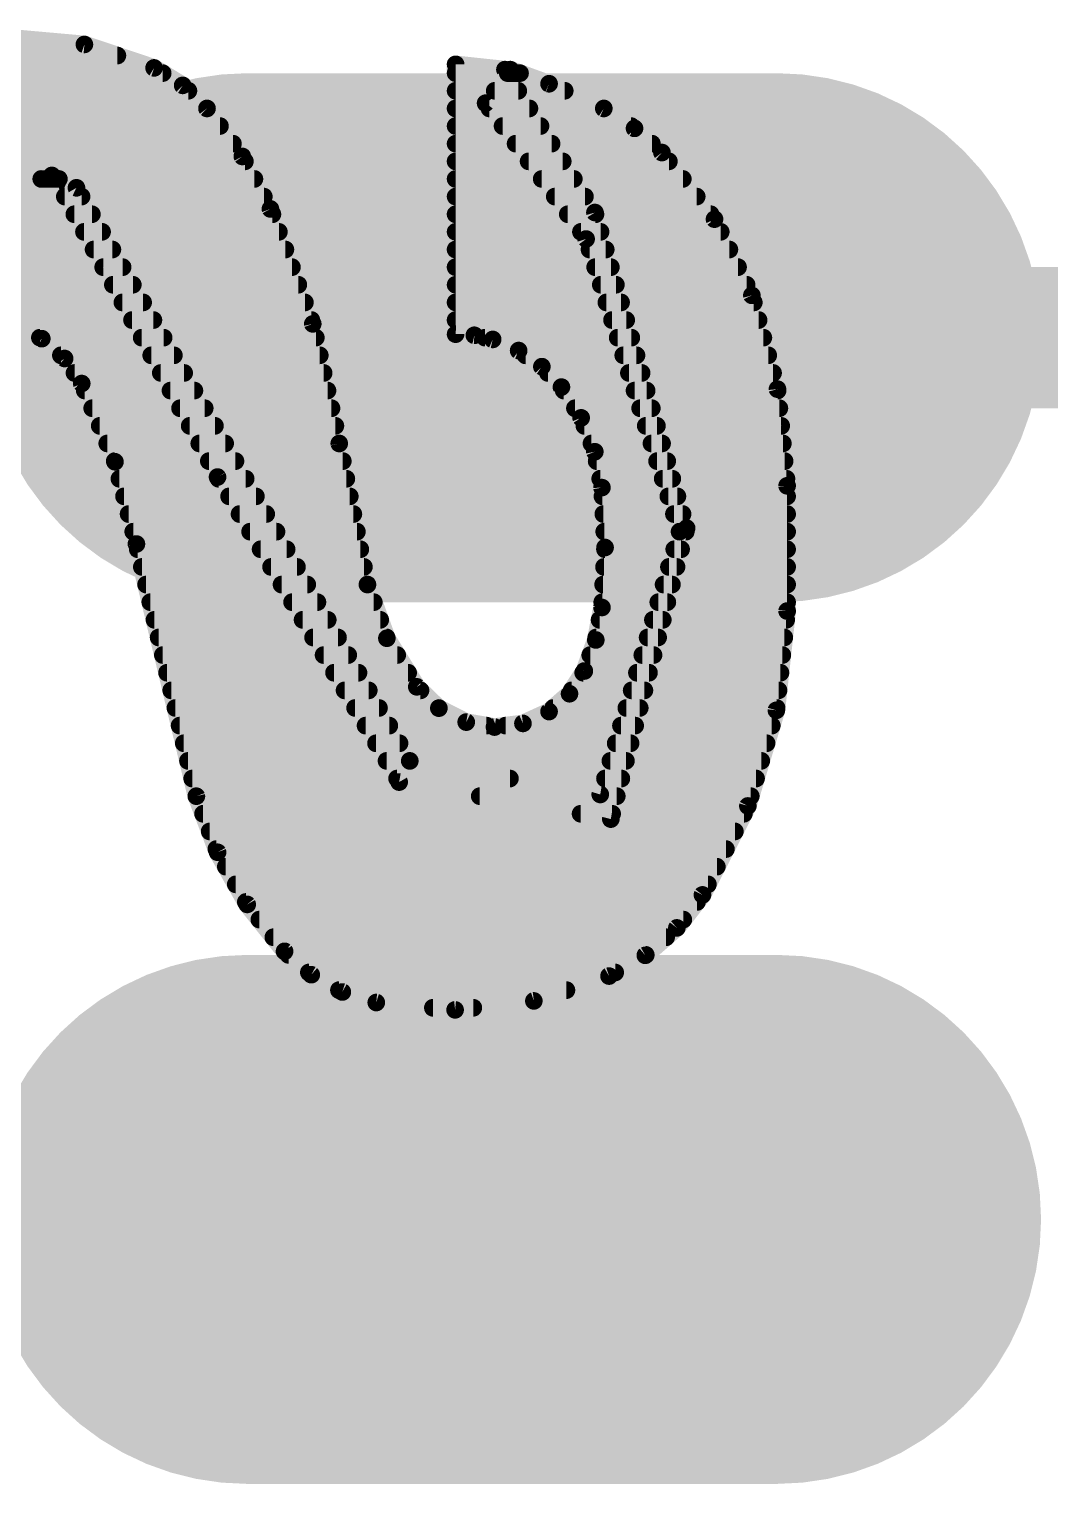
# Model space of a CAD drawing. Extents: x -2.8 to 25.5, y -2.5 to 56.
# Drawn here: x 16.83 to 18.301, y 18.034 to 20.13 of the extents above; entities that cross this region are included whole.
import ezdxf

# ---------------------------------------------------------------- set-up
doc = ezdxf.new("R2010")
doc.units = 0
doc.layers.add('1', color=12, linetype='CONTINUOUS')
doc.layers.add('22', color=40, linetype='CONTINUOUS')

# ---------------------------------------------------------------- blocks, each defined once
blk = doc.blocks.new('RECT121920X243840R100')
at = {"const_width": 0.381}
blk.add_lwpolyline([(0.1905, -0.381), (0.1905, 0.381, 0.4142), (0, 0.5715), (0, 0.5715, 0.4142), (-0.1905, 0.381), (-0.1905, -0.381, 0.4142), (0, -0.5715), (0, -0.5715, 0.4142)], format="xyb", close=True, dxfattribs=at)
blk.add_solid([(-0.0254, -0.4064), (0.0254, -0.4064), (-0.0254, 0.4064), (0.0254, 0.4064)])

msp = doc.modelspace()

# ---------------------------------------------------------------- linework, layer by layer
at = {"layer": '1', "const_width": 0.2032}
msp.add_lwpolyline([(18.415, 19.685), (17.526, 19.685)], dxfattribs=at)
at = {"layer": '1', "const_width": 0.1016}
msp.add_lwpolyline([(17.526, 19.7358, 1), (17.526, 19.6342)], format="xyb", dxfattribs=at)
at = {"layer": '22', "const_width": 0.0254}
for points in [[(16.8046, 20.1168), (16.9101, 20.1074)], [(16.9101, 20.1074), (17.0104, 20.0736)], [(16.6258, 20.0914), (16.9575, 20.0914)], [(16.568, 20.066), (17.0228, 20.066)], [(17.0104, 20.0736), (17.0516, 20.0484)], [(17.4447, 19.6901), (17.4447, 20.0787)], [(17.4447, 20.0787), (17.5158, 20.0711)], [(17.4447, 20.066), (17.519, 20.066)], [(17.4879, 20.0228), (17.5235, 20.0711)], [(17.5158, 20.0711), (17.6454, 19.8653)], [(17.5197, 20.066), (17.5375, 20.066)], [(17.5235, 20.0711), (17.5793, 20.0508)], [(17.0516, 20.0484), (17.0866, 20.0152)], [(17.5793, 20.0508), (17.6581, 20.0152)], [(16.5303, 20.0406), (17.0599, 20.0406)], [(17.4447, 20.0406), (17.535, 20.0406)], [(17.6327, 19.8272), (17.4879, 20.0228)], [(17.501, 20.0406), (17.6019, 20.0406)], [(16.4995, 20.0152), (17.0866, 20.0152)], [(17.0866, 20.0152), (17.1375, 19.9461)], [(17.4447, 20.0152), (17.551, 20.0152)], [(17.4935, 20.0152), (17.6581, 20.0152)], [(17.6581, 20.0152), (17.7024, 19.9866)], [(16.4735, 19.9898), (17.1053, 19.9898)], [(17.4447, 19.9898), (17.567, 19.9898)], [(17.5123, 19.9898), (17.6974, 19.9898)], [(17.7024, 19.9866), (17.7419, 19.9517)], [(16.4475, 19.9644), (17.124, 19.9644)], [(17.4447, 19.9644), (17.583, 19.9644)], [(17.5311, 19.9644), (17.7275, 19.9644)], [(16.4273, 19.939), (17.1412, 19.939)], [(17.1375, 19.9461), (17.178, 19.8704)], [(17.4447, 19.939), (17.599, 19.939)], [(17.5499, 19.939), (17.7519, 19.939)], [(17.7419, 19.9517), (17.8176, 19.8557)], [(16.5303, 19.8069), (16.8631, 19.9187)], [(16.8631, 19.9187), (16.8986, 19.9009)], [(16.409, 19.9136), (17.1549, 19.9136)], [(16.8707, 19.9085), (16.5456, 19.7993)], [(16.8479, 19.9136), (16.8733, 19.9136)], [(17.1018, 19.4843), (16.8707, 19.9085)], [(16.8986, 19.9009), (17.3787, 19.0754)], [(17.4447, 19.9136), (17.615, 19.9136)], [(17.5687, 19.9136), (17.772, 19.9136)], [(16.7723, 19.8882), (16.906, 19.8882)], [(16.8818, 19.8882), (17.1685, 19.8882)], [(17.4447, 19.8882), (17.631, 19.8882)], [(17.5875, 19.8882), (17.792, 19.8882)], [(16.6967, 19.8628), (16.9208, 19.8628)], [(16.8956, 19.8628), (17.1808, 19.8628)], [(17.178, 19.8704), (17.239, 19.7049)], [(17.4447, 19.8628), (17.6461, 19.8628)], [(17.6063, 19.8628), (17.812, 19.8628)], [(17.6454, 19.8653), (17.7775, 19.4107)], [(17.8176, 19.8557), (17.8714, 19.746)], [(16.6211, 19.8374), (16.9355, 19.8374)], [(16.9094, 19.8374), (17.1902, 19.8374)], [(17.4447, 19.8374), (17.6535, 19.8374)], [(17.6252, 19.8374), (17.8266, 19.8374)], [(16.5455, 19.812), (16.9503, 19.812)], [(16.9233, 19.812), (17.1995, 19.812)], [(17.4447, 19.812), (17.6609, 19.812)], [(17.7673, 19.4056), (17.6327, 19.8272)], [(17.6376, 19.812), (17.839, 19.812)], [(16.5258, 19.7866), (16.9651, 19.7866)], [(16.9371, 19.7866), (17.2089, 19.7866)], [(17.4447, 19.7866), (17.6683, 19.7866)], [(17.6457, 19.7866), (17.8515, 19.7866)], [(16.5201, 19.7612), (16.9798, 19.7612)], [(16.951, 19.7612), (17.2182, 19.7612)], [(17.4447, 19.7612), (17.6756, 19.7612)], [(17.6538, 19.7612), (17.8639, 19.7612)], [(16.5145, 19.7358), (16.9946, 19.7358)], [(16.9648, 19.7358), (17.2276, 19.7358)], [(17.4447, 19.7358), (17.683, 19.7358)], [(17.6619, 19.7358), (17.8742, 19.7358)], [(17.8714, 19.746), (17.9083, 19.6109)], [(16.7756, 19.7104), (17.0094, 19.7104)], [(16.9786, 19.7104), (17.2369, 19.7104)], [(17.4447, 19.7104), (17.6904, 19.7104)], [(17.67, 19.7104), (17.8811, 19.7104)], [(16.8486, 19.6836), (16.8096, 19.7031)], [(17.239, 19.7049), (17.2771, 19.5326)], [(17.4717, 19.6885), (17.4447, 19.6901)], [(17.4981, 19.6825), (17.4717, 19.6885)], [(16.8459, 19.685), (17.0242, 19.685)], [(16.8815, 19.655), (16.8486, 19.6836)], [(16.9925, 19.685), (17.2434, 19.685)], [(17.4871, 19.685), (17.6978, 19.685)], [(17.5355, 19.6665), (17.4981, 19.6825)], [(17.569, 19.6433), (17.5355, 19.6665)], [(17.6781, 19.685), (17.888, 19.685)], [(16.8762, 19.6596), (17.0389, 19.6596)], [(16.9062, 19.619), (16.8815, 19.655)], [(17.0063, 19.6596), (17.249, 19.6596)], [(17.5454, 19.6596), (17.7052, 19.6596)], [(17.5971, 19.6139), (17.569, 19.6433)], [(17.6862, 19.6596), (17.895, 19.6596)], [(16.8958, 19.6342), (17.0537, 19.6342)], [(17.0201, 19.6342), (17.2546, 19.6342)], [(17.5777, 19.6342), (17.7126, 19.6342)], [(17.6943, 19.6342), (17.9019, 19.6342)], [(16.9541, 19.5063), (16.9062, 19.619)], [(16.9105, 19.6088), (17.0685, 19.6088)], [(17.034, 19.6088), (17.2602, 19.6088)], [(17.6255, 19.5696), (17.5971, 19.6139)], [(17.6004, 19.6088), (17.7199, 19.6088)], [(17.7024, 19.6088), (17.9085, 19.6088)], [(17.9083, 19.6109), (17.9222, 19.4716)], [(16.9213, 19.5834), (17.0833, 19.5834)], [(17.0478, 19.5834), (17.2659, 19.5834)], [(17.6166, 19.5834), (17.7273, 19.5834)], [(17.7105, 19.5834), (17.911, 19.5834)], [(17.6452, 19.5207), (17.6255, 19.5696)], [(16.9321, 19.558), (17.098, 19.558)], [(17.0617, 19.558), (17.2715, 19.558)], [(17.6302, 19.558), (17.7347, 19.558)], [(17.7186, 19.558), (17.9136, 19.558)], [(16.9429, 19.5326), (17.1128, 19.5326)], [(17.0755, 19.5326), (17.2771, 19.5326)], [(17.2771, 19.5326), (17.3177, 19.3294)], [(17.6404, 19.5326), (17.7421, 19.5326)], [(17.6555, 19.4691), (17.6452, 19.5207)], [(17.7268, 19.5326), (17.9161, 19.5326)], [(16.9537, 19.5072), (17.1276, 19.5072)], [(16.985, 19.3878), (16.9541, 19.5063)], [(17.0893, 19.5072), (17.2822, 19.5072)], [(17.6479, 19.5072), (17.7495, 19.5072)], [(17.7349, 19.5072), (17.9186, 19.5072)], [(16.9605, 19.4818), (17.1423, 19.4818)], [(17.3634, 19.0449), (17.1018, 19.4843)], [(17.1033, 19.4818), (17.2873, 19.4818)], [(17.653, 19.4818), (17.7568, 19.4818)], [(17.743, 19.4818), (17.9212, 19.4818)], [(16.9671, 19.4564), (17.1571, 19.4564)], [(17.1184, 19.4564), (17.2923, 19.4564)], [(17.66, 19.3828), (17.6555, 19.4691)], [(17.6562, 19.4564), (17.7642, 19.4564)], [(17.7511, 19.4564), (17.9222, 19.4564)], [(17.9222, 19.4716), (17.9222, 19.2913)], [(16.9737, 19.431), (17.1719, 19.431)], [(17.1335, 19.431), (17.2974, 19.431)], [(17.6575, 19.431), (17.7716, 19.431)], [(17.7592, 19.431), (17.9222, 19.431)], [(16.9804, 19.4056), (17.1867, 19.4056)], [(17.1487, 19.4056), (17.3025, 19.4056)], [(17.653, 19.0271), (17.7673, 19.4056)], [(17.6588, 19.4056), (17.7762, 19.4056)], [(17.7775, 19.4107), (17.6682, 18.9916)], [(17.7673, 19.4056), (17.9222, 19.4056)], [(17.0713, 19.0246), (16.985, 19.3878)], [(16.9868, 19.3802), (17.2014, 19.3802)], [(17.1638, 19.3802), (17.3075, 19.3802)], [(17.6555, 19.2964), (17.66, 19.3828)], [(17.6598, 19.3802), (17.7695, 19.3802)], [(17.7596, 19.3802), (17.9222, 19.3802)], [(16.9928, 19.3548), (17.2162, 19.3548)], [(17.1789, 19.3548), (17.3126, 19.3548)], [(17.6585, 19.3548), (17.7629, 19.3548)], [(17.752, 19.3548), (17.9222, 19.3548)], [(16.9989, 19.3294), (17.231, 19.3294)], [(17.194, 19.3294), (17.3177, 19.3294)], [(17.3177, 19.3294), (17.3457, 19.2521)], [(17.6572, 19.3294), (17.7563, 19.3294)], [(17.7443, 19.3294), (17.9222, 19.3294)], [(17.0049, 19.304), (17.2457, 19.304)], [(17.2091, 19.304), (17.3269, 19.304)], [(17.6466, 19.2496), (17.6555, 19.2964)], [(17.6559, 19.304), (17.7497, 19.304)], [(17.7366, 19.304), (17.9222, 19.304)], [(17.9222, 19.2913), (17.9067, 19.1483)], [(17.011, 19.2786), (17.2605, 19.2786)], [(17.2243, 19.2786), (17.3361, 19.2786)], [(17.6521, 19.2786), (17.7431, 19.2786)], [(17.7289, 19.2786), (17.9208, 19.2786)], [(17.017, 19.2532), (17.2753, 19.2532)], [(17.2394, 19.2532), (17.3453, 19.2532)], [(17.3457, 19.2521), (17.3888, 19.1821)], [(17.6301, 19.2049), (17.6466, 19.2496)], [(17.6473, 19.2532), (17.7364, 19.2532)], [(17.7213, 19.2532), (17.9181, 19.2532)], [(17.023, 19.2278), (17.2901, 19.2278)], [(17.2545, 19.2278), (17.3606, 19.2278)], [(17.6386, 19.2278), (17.7298, 19.2278)], [(17.7136, 19.2278), (17.9153, 19.2278)], [(17.6088, 19.1722), (17.6301, 19.2049)], [(17.0291, 19.2024), (17.3048, 19.2024)], [(17.2696, 19.2024), (17.3763, 19.2024)], [(17.3888, 19.1821), (17.4206, 19.1514)], [(17.6285, 19.2024), (17.7232, 19.2024)], [(17.7059, 19.2024), (17.9126, 19.2024)], [(17.0351, 19.177), (17.3196, 19.177)], [(17.2848, 19.177), (17.3941, 19.177)], [(17.5793, 19.1465), (17.6088, 19.1722)], [(17.6119, 19.177), (17.7166, 19.177)], [(17.6983, 19.177), (17.9098, 19.177)], [(17.0411, 19.1516), (17.3344, 19.1516)], [(17.2999, 19.1516), (17.4204, 19.1516)], [(17.4206, 19.1514), (17.46, 19.1313)], [(17.5417, 19.1294), (17.5793, 19.1465)], [(17.5852, 19.1516), (17.7099, 19.1516)], [(17.6906, 19.1516), (17.9071, 19.1516)], [(17.9067, 19.1483), (17.8656, 19.0105)], [(17.0472, 19.1262), (17.3492, 19.1262)], [(17.315, 19.1262), (17.4891, 19.1262)], [(17.46, 19.1313), (17.5007, 19.1242)], [(17.5007, 19.1242), (17.5417, 19.1294)], [(17.5167, 19.1262), (17.7033, 19.1262)], [(17.6829, 19.1262), (17.9001, 19.1262)], [(17.0532, 19.1008), (17.3639, 19.1008)], [(17.3301, 19.1008), (17.6967, 19.1008)], [(17.6753, 19.1008), (17.8926, 19.1008)], [(17.0592, 19.0754), (17.3787, 19.0754)], [(17.3452, 19.0754), (17.6901, 19.0754)], [(17.3787, 19.0754), (17.653, 19.0271)], [(17.6676, 19.0754), (17.885, 19.0754)], [(17.0653, 19.05), (17.5229, 19.05)], [(17.3604, 19.05), (17.6834, 19.05)], [(17.6682, 18.9916), (17.3634, 19.0449)], [(17.6599, 19.05), (17.8774, 19.05)], [(17.1019, 18.9438), (17.0713, 19.0246)], [(17.0713, 19.0246), (17.8698, 19.0246)], [(17.4795, 19.0246), (17.6768, 19.0246)], [(17.0809, 18.9992), (17.8599, 18.9992)], [(17.6247, 18.9992), (17.6702, 18.9992)], [(17.8656, 19.0105), (17.8003, 18.8824)], [(17.0905, 18.9738), (17.8469, 18.9738)], [(17.1001, 18.9484), (17.834, 18.9484)], [(17.1445, 18.8687), (17.1019, 18.9438)], [(17.1137, 18.923), (17.821, 18.923)], [(17.1281, 18.8976), (17.8081, 18.8976)], [(17.1426, 18.8722), (17.7924, 18.8722)], [(17.1983, 18.8011), (17.1445, 18.8687)], [(17.8003, 18.8824), (17.7634, 18.8349)], [(17.162, 18.8468), (17.7727, 18.8468)], [(17.7634, 18.8349), (17.7179, 18.7954)], [(17.1822, 18.8214), (17.7479, 18.8214)], [(17.2368, 18.7675), (17.1983, 18.8011)], [(17.2041, 18.796), (17.7186, 18.796)], [(17.7179, 18.7954), (17.6657, 18.7655)], [(17.2333, 18.7706), (17.6746, 18.7706)], [(17.2815, 18.7425), (17.2368, 18.7675)], [(17.6657, 18.7655), (17.5574, 18.7297)], [(17.2767, 18.7452), (17.6043, 18.7452)], [(17.3304, 18.7274), (17.2815, 18.7425)], [(17.444, 18.7168), (17.3304, 18.7274)], [(17.5574, 18.7297), (17.444, 18.7168)], [(17.412, 18.7198), (17.4702, 18.7198)]]:
    msp.add_lwpolyline(points, dxfattribs=at)
at = {"layer": '22', "const_width": 0.0127}
for points in [[(16.9121, 20.1134, 1), (16.908, 20.1014)], [(16.9095, 20.1011, 1), (16.9106, 20.1137)], [(16.9575, 20.085, 1), (16.9575, 20.0978)], [(17.0137, 20.079, 1), (17.0071, 20.0682)], [(17.0084, 20.0676, 1), (17.0124, 20.0796)], [(17.0228, 20.0597, 1), (17.0228, 20.0724)], [(17.4511, 20.0787, 1), (17.4383, 20.0787)], [(17.4454, 20.085, 1), (17.444, 20.0724)], [(17.4447, 20.0724, 1), (17.4447, 20.0597)], [(17.5212, 20.0745, 1), (17.5104, 20.0677)], [(17.5197, 20.0724, 1), (17.5197, 20.0597)], [(17.5151, 20.0648, 1), (17.5165, 20.0774)], [(17.5257, 20.0771, 1), (17.5213, 20.0651)], [(17.5286, 20.0673, 1), (17.5184, 20.0749)], [(17.519, 20.0597, 1), (17.519, 20.0724)], [(17.5375, 20.0597, 1), (17.5375, 20.0724)], [(17.056, 20.053, 1), (17.0472, 20.0438)], [(17.0483, 20.043, 1), (17.0549, 20.0539)], [(17.5819, 20.0566, 1), (17.5767, 20.045)], [(17.5771, 20.0448, 1), (17.5815, 20.0568)], [(17.0599, 20.0343, 1), (17.0599, 20.047)], [(17.4447, 20.047, 1), (17.4447, 20.0343)], [(17.493, 20.0266, 1), (17.4828, 20.019)], [(17.501, 20.047, 1), (17.501, 20.0343)], [(17.535, 20.0343, 1), (17.535, 20.047)], [(17.6019, 20.0343, 1), (17.6019, 20.047)], [(17.0917, 20.019, 1), (17.0815, 20.0114)], [(17.0822, 20.0106, 1), (17.091, 20.0198)], [(17.0866, 20.0088, 1), (17.0866, 20.0216)], [(17.4447, 20.0216, 1), (17.4447, 20.0088)], [(17.4828, 20.0266, 1), (17.493, 20.019)], [(17.4935, 20.0216, 1), (17.4935, 20.0088)], [(17.551, 20.0088, 1), (17.551, 20.0216)], [(17.6615, 20.0205, 1), (17.6547, 20.0099)], [(17.6555, 20.0094, 1), (17.6607, 20.021)], [(17.6581, 20.0088, 1), (17.6581, 20.0216)], [(17.1053, 19.9835, 1), (17.1053, 19.9962)], [(17.4447, 19.9962, 1), (17.4447, 19.9835)], [(17.5123, 19.9962, 1), (17.5123, 19.9835)], [(17.567, 19.9835, 1), (17.567, 19.9962)], [(17.7066, 19.9913, 1), (17.6982, 19.9818)], [(17.6974, 19.9835, 1), (17.6974, 19.9962)], [(17.6989, 19.9812, 1), (17.7058, 19.9919)], [(17.124, 19.9581, 1), (17.124, 19.9708)], [(17.4447, 19.9708, 1), (17.4447, 19.9581)], [(17.5311, 19.9708, 1), (17.5311, 19.9581)], [(17.583, 19.9581, 1), (17.583, 19.9708)], [(17.7275, 19.9581, 1), (17.7275, 19.9708)], [(17.1431, 19.9491, 1), (17.1319, 19.9431)], [(17.1324, 19.9423, 1), (17.1426, 19.9498)], [(17.1412, 19.9326, 1), (17.1412, 19.9454)], [(17.4447, 19.9454, 1), (17.4447, 19.9326)], [(17.5499, 19.9454, 1), (17.5499, 19.9326)], [(17.599, 19.9326, 1), (17.599, 19.9454)], [(17.7469, 19.9556, 1), (17.7369, 19.9478)], [(17.7377, 19.9469, 1), (17.7461, 19.9565)], [(17.7519, 19.9326, 1), (17.7519, 19.9454)], [(16.8659, 19.9244, 1), (16.8603, 19.913)], [(16.8651, 19.9127, 1), (16.8611, 19.9247)], [(16.8479, 19.92, 1), (16.8479, 19.9073)], [(16.8763, 19.9115, 1), (16.8651, 19.9055)], [(16.8727, 19.9025, 1), (16.8687, 19.9145)], [(16.8733, 19.9073, 1), (16.8733, 19.92)], [(16.9041, 19.9041, 1), (16.8931, 19.8977)], [(16.8958, 19.8952, 1), (16.9014, 19.9066)], [(17.1549, 19.9073, 1), (17.1549, 19.92)], [(17.4447, 19.92, 1), (17.4447, 19.9073)], [(17.5687, 19.92, 1), (17.5687, 19.9073)], [(17.615, 19.9073, 1), (17.615, 19.92)], [(17.772, 19.9073, 1), (17.772, 19.92)], [(16.8818, 19.8946, 1), (16.8818, 19.8819)], [(16.906, 19.8819, 1), (16.906, 19.8946)], [(17.1685, 19.8819, 1), (17.1685, 19.8946)], [(17.4447, 19.8946, 1), (17.4447, 19.8819)], [(17.5875, 19.8946, 1), (17.5875, 19.8819)], [(17.631, 19.8819, 1), (17.631, 19.8946)], [(17.792, 19.8819, 1), (17.792, 19.8946)], [(16.8956, 19.8692, 1), (16.8956, 19.8564)], [(16.9208, 19.8564, 1), (16.9208, 19.8692)], [(17.184, 19.8726, 1), (17.172, 19.8682)], [(17.1724, 19.8674, 1), (17.1836, 19.8734)], [(17.1808, 19.8564, 1), (17.1808, 19.8692)], [(17.4447, 19.8692, 1), (17.4447, 19.8564)], [(17.6063, 19.8692, 1), (17.6063, 19.8564)], [(17.6515, 19.8671, 1), (17.6393, 19.8635)], [(17.64, 19.8619, 1), (17.6508, 19.8687)], [(17.6461, 19.8564, 1), (17.6461, 19.8692)], [(17.8233, 19.8585, 1), (17.8119, 19.8529)], [(17.812, 19.8564, 1), (17.812, 19.8692)], [(17.8126, 19.8518, 1), (17.8226, 19.8597)], [(16.9094, 19.8438, 1), (16.9094, 19.8311)], [(16.9355, 19.8311, 1), (16.9355, 19.8438)], [(17.1902, 19.8311, 1), (17.1902, 19.8438)], [(17.4447, 19.8438, 1), (17.4447, 19.8311)], [(17.6252, 19.8438, 1), (17.6252, 19.8311)], [(17.6535, 19.8311, 1), (17.6535, 19.8438)], [(17.8266, 19.8311, 1), (17.8266, 19.8438)], [(16.9233, 19.8184, 1), (16.9233, 19.8056)], [(16.9503, 19.8056, 1), (16.9503, 19.8184)], [(17.1995, 19.8056, 1), (17.1995, 19.8184)], [(17.4447, 19.8184, 1), (17.4447, 19.8056)], [(17.6387, 19.8291, 1), (17.6267, 19.8253)], [(17.6276, 19.8234, 1), (17.6378, 19.831)], [(17.6376, 19.8184, 1), (17.6376, 19.8056)], [(17.6609, 19.8056, 1), (17.6609, 19.8184)], [(17.839, 19.8056, 1), (17.839, 19.8184)], [(16.9371, 19.793, 1), (16.9371, 19.7802)], [(16.9651, 19.7802, 1), (16.9651, 19.793)], [(17.2089, 19.7802, 1), (17.2089, 19.793)], [(17.4447, 19.793, 1), (17.4447, 19.7802)], [(17.6457, 19.793, 1), (17.6457, 19.7802)], [(17.6683, 19.7802, 1), (17.6683, 19.793)], [(17.8515, 19.7802, 1), (17.8515, 19.793)], [(16.951, 19.7676, 1), (16.951, 19.7549)], [(16.9798, 19.7549, 1), (16.9798, 19.7676)], [(17.2182, 19.7549, 1), (17.2182, 19.7676)], [(17.4447, 19.7676, 1), (17.4447, 19.7549)], [(17.6538, 19.7676, 1), (17.6538, 19.7549)], [(17.6756, 19.7549, 1), (17.6756, 19.7676)], [(17.8639, 19.7549, 1), (17.8639, 19.7676)], [(16.9648, 19.7422, 1), (16.9648, 19.7294)], [(16.9946, 19.7294, 1), (16.9946, 19.7422)], [(17.2276, 19.7294, 1), (17.2276, 19.7422)], [(17.4447, 19.7422, 1), (17.4447, 19.7294)], [(17.6619, 19.7422, 1), (17.6619, 19.7294)], [(17.683, 19.7294, 1), (17.683, 19.7422)], [(17.8775, 19.7477, 1), (17.8653, 19.7443)], [(17.8657, 19.7432, 1), (17.8771, 19.7488)], [(17.8742, 19.7294, 1), (17.8742, 19.7422)], [(16.9786, 19.7168, 1), (16.9786, 19.704)], [(17.0094, 19.704, 1), (17.0094, 19.7168)], [(17.2369, 19.704, 1), (17.2369, 19.7168)], [(17.4447, 19.7168, 1), (17.4447, 19.704)], [(17.67, 19.7168, 1), (17.67, 19.704)], [(17.6904, 19.704, 1), (17.6904, 19.7168)], [(17.8811, 19.704, 1), (17.8811, 19.7168)], [(16.8459, 19.6914, 1), (16.8459, 19.6787)], [(16.9925, 19.6914, 1), (16.9925, 19.6787)], [(17.0242, 19.6787, 1), (17.0242, 19.6914)], [(17.2452, 19.7062, 1), (17.2328, 19.7035)], [(17.233, 19.7027, 1), (17.2449, 19.707)], [(17.2434, 19.6787, 1), (17.2434, 19.6914)], [(17.4451, 19.6964, 1), (17.4443, 19.6838)], [(17.4731, 19.6947, 1), (17.4703, 19.6823)], [(17.4713, 19.6821, 1), (17.4721, 19.6948)], [(17.4871, 19.6914, 1), (17.4871, 19.6787)], [(17.6781, 19.6914, 1), (17.6781, 19.6787)], [(17.6978, 19.6787, 1), (17.6978, 19.6914)], [(17.888, 19.6787, 1), (17.888, 19.6914)], [(16.8528, 19.6884, 1), (16.8445, 19.6788)], [(16.8458, 19.6779, 1), (16.8515, 19.6893)], [(17.4383, 19.6901, 1), (17.4511, 19.6901)], [(17.5006, 19.6883, 1), (17.4956, 19.6767)], [(17.4967, 19.6763, 1), (17.4995, 19.6887)], [(17.5391, 19.6717, 1), (17.5319, 19.6612)], [(17.533, 19.6606, 1), (17.538, 19.6723)], [(16.8762, 19.666, 1), (16.8762, 19.6532)], [(16.8868, 19.6586, 1), (16.8763, 19.6514)], [(16.8774, 19.6502, 1), (16.8857, 19.6598)], [(17.0063, 19.666, 1), (17.0063, 19.6532)], [(17.0389, 19.6532, 1), (17.0389, 19.666)], [(17.249, 19.6532, 1), (17.249, 19.666)], [(17.5454, 19.666, 1), (17.5454, 19.6532)], [(17.5735, 19.6477, 1), (17.5644, 19.6389)], [(17.6862, 19.666, 1), (17.6862, 19.6532)], [(17.7052, 19.6532, 1), (17.7052, 19.666)], [(17.895, 19.6532, 1), (17.895, 19.666)], [(16.8958, 19.6406, 1), (16.8958, 19.6278)], [(17.0201, 19.6406, 1), (17.0201, 19.6278)], [(17.0537, 19.6278, 1), (17.0537, 19.6406)], [(17.2546, 19.6278, 1), (17.2546, 19.6406)], [(17.5653, 19.6381, 1), (17.5726, 19.6485)], [(17.5777, 19.6406, 1), (17.5777, 19.6278)], [(17.6943, 19.6406, 1), (17.6943, 19.6278)], [(17.7126, 19.6278, 1), (17.7126, 19.6406)], [(17.9019, 19.6278, 1), (17.9019, 19.6406)], [(16.912, 19.6215, 1), (16.9004, 19.6165)], [(16.901, 19.6154, 1), (16.9114, 19.6226)], [(16.9105, 19.6152, 1), (16.9105, 19.6025)], [(17.034, 19.6152, 1), (17.034, 19.6025)], [(17.0685, 19.6025, 1), (17.0685, 19.6152)], [(17.2602, 19.6025, 1), (17.2602, 19.6152)], [(17.6024, 19.6173, 1), (17.5918, 19.6105)], [(17.5925, 19.6095, 1), (17.6017, 19.6183)], [(17.6004, 19.6152, 1), (17.6004, 19.6025)], [(17.7024, 19.6152, 1), (17.7024, 19.6025)], [(17.7199, 19.6025, 1), (17.7199, 19.6152)], [(17.9146, 19.6116, 1), (17.902, 19.6103)], [(17.9021, 19.6092, 1), (17.9144, 19.6126)], [(17.9085, 19.6025, 1), (17.9085, 19.6152)], [(16.9213, 19.5898, 1), (16.9213, 19.577)], [(17.0478, 19.5898, 1), (17.0478, 19.577)], [(17.0833, 19.577, 1), (17.0833, 19.5898)], [(17.2659, 19.577, 1), (17.2659, 19.5898)], [(17.6166, 19.5898, 1), (17.6166, 19.577)], [(17.7105, 19.5898, 1), (17.7105, 19.577)], [(17.7273, 19.577, 1), (17.7273, 19.5898)], [(17.911, 19.577, 1), (17.911, 19.5898)], [(17.6314, 19.5719, 1), (17.6196, 19.5672)], [(17.6202, 19.5661, 1), (17.6309, 19.573)], [(16.9321, 19.5644, 1), (16.9321, 19.5516)], [(17.0617, 19.5644, 1), (17.0617, 19.5516)], [(17.098, 19.5516, 1), (17.098, 19.5644)], [(17.2715, 19.5516, 1), (17.2715, 19.5644)], [(17.6302, 19.5644, 1), (17.6302, 19.5516)], [(17.7186, 19.5644, 1), (17.7186, 19.5516)], [(17.7347, 19.5516, 1), (17.7347, 19.5644)], [(17.9136, 19.5516, 1), (17.9136, 19.5644)], [(16.9429, 19.539, 1), (16.9429, 19.5263)], [(17.0755, 19.539, 1), (17.0755, 19.5263)], [(17.1128, 19.5263, 1), (17.1128, 19.539)], [(17.2833, 19.5338, 1), (17.2709, 19.5314)], [(17.2709, 19.5312, 1), (17.2833, 19.534)], [(17.2771, 19.5263, 1), (17.2771, 19.539)], [(17.6404, 19.539, 1), (17.6404, 19.5263)], [(17.6514, 19.522, 1), (17.639, 19.5195)], [(17.7268, 19.539, 1), (17.7268, 19.5263)], [(17.7421, 19.5263, 1), (17.7421, 19.539)], [(17.9161, 19.5263, 1), (17.9161, 19.539)], [(16.9537, 19.5136, 1), (16.9537, 19.5008)], [(16.9602, 19.5079, 1), (16.9479, 19.5047)], [(16.9482, 19.5038, 1), (16.9599, 19.5088)], [(17.0893, 19.5136, 1), (17.0893, 19.5008)], [(17.1276, 19.5008, 1), (17.1276, 19.5136)], [(17.2822, 19.5008, 1), (17.2822, 19.5136)], [(17.6393, 19.5184, 1), (17.6511, 19.5231)], [(17.6479, 19.5136, 1), (17.6479, 19.5008)], [(17.7349, 19.5136, 1), (17.7349, 19.5008)], [(17.7495, 19.5008, 1), (17.7495, 19.5136)], [(17.9186, 19.5008, 1), (17.9186, 19.5136)], [(16.9605, 19.4882, 1), (16.9605, 19.4754)], [(17.1073, 19.4875, 1), (17.0963, 19.4811)], [(17.0962, 19.4813, 1), (17.1074, 19.4873)], [(17.1033, 19.4882, 1), (17.1033, 19.4754)], [(17.1423, 19.4754, 1), (17.1423, 19.4882)], [(17.2873, 19.4754, 1), (17.2873, 19.4882)], [(17.653, 19.4882, 1), (17.653, 19.4754)], [(17.743, 19.4882, 1), (17.743, 19.4754)], [(17.7568, 19.4754, 1), (17.7568, 19.4882)], [(17.9212, 19.4754, 1), (17.9212, 19.4882)], [(16.9671, 19.4628, 1), (16.9671, 19.4501)], [(17.1184, 19.4628, 1), (17.1184, 19.4501)], [(17.1571, 19.4501, 1), (17.1571, 19.4628)], [(17.2923, 19.4501, 1), (17.2923, 19.4628)], [(17.6618, 19.4694, 1), (17.6492, 19.4688)], [(17.6493, 19.4679, 1), (17.6617, 19.4703)], [(17.6562, 19.4628, 1), (17.6562, 19.4501)], [(17.7511, 19.4628, 1), (17.7511, 19.4501)], [(17.7642, 19.4501, 1), (17.7642, 19.4628)], [(17.9286, 19.4716, 1), (17.9158, 19.4716)], [(17.9159, 19.471, 1), (17.9285, 19.4722)], [(17.9222, 19.4501, 1), (17.9222, 19.4628)], [(16.9737, 19.4374, 1), (16.9737, 19.4246)], [(17.1335, 19.4374, 1), (17.1335, 19.4246)], [(17.1719, 19.4246, 1), (17.1719, 19.4374)], [(17.2974, 19.4246, 1), (17.2974, 19.4374)], [(17.6575, 19.4374, 1), (17.6575, 19.4246)], [(17.7592, 19.4374, 1), (17.7592, 19.4246)], [(17.7716, 19.4246, 1), (17.7716, 19.4374)], [(17.9222, 19.4246, 1), (17.9222, 19.4374)], [(16.9804, 19.412, 1), (16.9804, 19.3992)], [(17.1487, 19.412, 1), (17.1487, 19.3992)], [(17.1867, 19.3992, 1), (17.1867, 19.412)], [(17.3025, 19.3992, 1), (17.3025, 19.412)], [(17.6588, 19.412, 1), (17.6588, 19.3992)], [(17.7673, 19.412, 1), (17.7673, 19.3992)], [(17.7734, 19.4038, 1), (17.7612, 19.4074)], [(17.7613, 19.4037, 1), (17.7733, 19.4075)], [(17.7836, 19.4091, 1), (17.7714, 19.4123)], [(17.7714, 19.4089, 1), (17.7836, 19.4125)], [(17.7762, 19.3992, 1), (17.7762, 19.412)], [(17.9222, 19.3992, 1), (17.9222, 19.412)], [(16.9912, 19.3893, 1), (16.9788, 19.3863)], [(16.9789, 19.3862, 1), (16.9911, 19.3894)], [(16.9868, 19.3866, 1), (16.9868, 19.3739)], [(17.1638, 19.3866, 1), (17.1638, 19.3739)], [(17.2014, 19.3739, 1), (17.2014, 19.3866)], [(17.3075, 19.3739, 1), (17.3075, 19.3866)], [(17.6598, 19.3866, 1), (17.6598, 19.3739)], [(17.6663, 19.3824, 1), (17.6536, 19.3831)], [(17.6536, 19.3824, 1), (17.6663, 19.3831)], [(17.7596, 19.3866, 1), (17.7596, 19.3739)], [(17.7695, 19.3739, 1), (17.7695, 19.3866)], [(17.9222, 19.3739, 1), (17.9222, 19.3866)], [(16.9928, 19.3612, 1), (16.9928, 19.3484)], [(17.1789, 19.3612, 1), (17.1789, 19.3484)], [(17.2162, 19.3484, 1), (17.2162, 19.3612)], [(17.3126, 19.3484, 1), (17.3126, 19.3612)], [(17.6585, 19.3612, 1), (17.6585, 19.3484)], [(17.752, 19.3612, 1), (17.752, 19.3484)], [(17.7629, 19.3484, 1), (17.7629, 19.3612)], [(17.9222, 19.3484, 1), (17.9222, 19.3612)], [(16.9989, 19.3358, 1), (16.9989, 19.323)], [(17.194, 19.3358, 1), (17.194, 19.323)], [(17.231, 19.323, 1), (17.231, 19.3358)], [(17.3237, 19.3316, 1), (17.3117, 19.3272)], [(17.3177, 19.323, 1), (17.3177, 19.3358)], [(17.6572, 19.3358, 1), (17.6572, 19.323)], [(17.7443, 19.3358, 1), (17.7443, 19.323)], [(17.7563, 19.323, 1), (17.7563, 19.3358)], [(17.9222, 19.323, 1), (17.9222, 19.3358)], [(17.3115, 19.3282, 1), (17.3239, 19.3306)], [(17.0049, 19.3104, 1), (17.0049, 19.2977)], [(17.2091, 19.3104, 1), (17.2091, 19.2977)], [(17.2457, 19.2977, 1), (17.2457, 19.3104)], [(17.3269, 19.2977, 1), (17.3269, 19.3104)], [(17.6492, 19.2967, 1), (17.6618, 19.2961)], [(17.6617, 19.2952, 1), (17.6493, 19.2976)], [(17.6559, 19.3104, 1), (17.6559, 19.2977)], [(17.7366, 19.3104, 1), (17.7366, 19.2977)], [(17.7497, 19.2977, 1), (17.7497, 19.3104)], [(17.9285, 19.2906, 1), (17.9159, 19.292)], [(17.9222, 19.2977, 1), (17.9222, 19.3104)], [(17.011, 19.285, 1), (17.011, 19.2722)], [(17.2243, 19.285, 1), (17.2243, 19.2722)], [(17.2605, 19.2722, 1), (17.2605, 19.285)], [(17.3361, 19.2722, 1), (17.3361, 19.285)], [(17.6521, 19.285, 1), (17.6521, 19.2722)], [(17.7289, 19.285, 1), (17.7289, 19.2722)], [(17.7431, 19.2722, 1), (17.7431, 19.285)], [(17.9158, 19.2913, 1), (17.9286, 19.2913)], [(17.9208, 19.2722, 1), (17.9208, 19.285)], [(17.017, 19.2596, 1), (17.017, 19.2468)], [(17.2394, 19.2596, 1), (17.2394, 19.2468)], [(17.2753, 19.2468, 1), (17.2753, 19.2596)], [(17.3511, 19.2554, 1), (17.3403, 19.2488)], [(17.3397, 19.2499, 1), (17.3516, 19.2542)], [(17.3453, 19.2468, 1), (17.3453, 19.2596)], [(17.6526, 19.2474, 1), (17.6407, 19.2518)], [(17.6473, 19.2596, 1), (17.6473, 19.2468)], [(17.7213, 19.2596, 1), (17.7213, 19.2468)], [(17.7364, 19.2468, 1), (17.7364, 19.2596)], [(17.9181, 19.2468, 1), (17.9181, 19.2596)], [(17.023, 19.2342, 1), (17.023, 19.2215)], [(17.2545, 19.2342, 1), (17.2545, 19.2215)], [(17.2901, 19.2215, 1), (17.2901, 19.2342)], [(17.3606, 19.2215, 1), (17.3606, 19.2342)], [(17.6386, 19.2342, 1), (17.6386, 19.2215)], [(17.6404, 19.2508, 1), (17.6529, 19.2484)], [(17.7136, 19.2342, 1), (17.7136, 19.2215)], [(17.7298, 19.2215, 1), (17.7298, 19.2342)], [(17.9153, 19.2215, 1), (17.9153, 19.2342)], [(17.6354, 19.2014, 1), (17.6248, 19.2084)], [(17.0291, 19.2088, 1), (17.0291, 19.196)], [(17.2696, 19.2088, 1), (17.2696, 19.196)], [(17.3048, 19.196, 1), (17.3048, 19.2088)], [(17.3763, 19.196, 1), (17.3763, 19.2088)], [(17.3932, 19.1867, 1), (17.3844, 19.1775)], [(17.6285, 19.2088, 1), (17.6285, 19.196)], [(17.6241, 19.2071, 1), (17.6361, 19.2027)], [(17.7059, 19.2088, 1), (17.7059, 19.196)], [(17.7232, 19.196, 1), (17.7232, 19.2088)], [(17.9126, 19.196, 1), (17.9126, 19.2088)], [(17.0351, 19.1834, 1), (17.0351, 19.1706)], [(17.2848, 19.1834, 1), (17.2848, 19.1706)], [(17.3196, 19.1706, 1), (17.3196, 19.1834)], [(17.3834, 19.1788, 1), (17.3942, 19.1854)], [(17.3941, 19.1706, 1), (17.3941, 19.1834)], [(17.6035, 19.1756, 1), (17.6141, 19.1687)], [(17.6129, 19.1674, 1), (17.6046, 19.1769)], [(17.6119, 19.1834, 1), (17.6119, 19.1706)], [(17.6983, 19.1834, 1), (17.6983, 19.1706)], [(17.7166, 19.1706, 1), (17.7166, 19.1834)], [(17.9098, 19.1706, 1), (17.9098, 19.1834)], [(17.0411, 19.158, 1), (17.0411, 19.1453)], [(17.2999, 19.158, 1), (17.2999, 19.1453)], [(17.3344, 19.1453, 1), (17.3344, 19.158)], [(17.4235, 19.1571, 1), (17.4177, 19.1457)], [(17.4162, 19.1468, 1), (17.425, 19.156)], [(17.4204, 19.1453, 1), (17.4204, 19.158)], [(17.5751, 19.1513, 1), (17.5835, 19.1417)], [(17.5819, 19.1407, 1), (17.5767, 19.1523)], [(17.5852, 19.158, 1), (17.5852, 19.1453)], [(17.6906, 19.158, 1), (17.6906, 19.1453)], [(17.7099, 19.1453, 1), (17.7099, 19.158)], [(17.9004, 19.149, 1), (17.913, 19.1476)], [(17.9128, 19.1465, 1), (17.9006, 19.1501)], [(17.9071, 19.1453, 1), (17.9071, 19.158)], [(17.0472, 19.1326, 1), (17.0472, 19.1198)], [(17.315, 19.1326, 1), (17.315, 19.1198)], [(17.3492, 19.1198, 1), (17.3492, 19.1326)], [(17.4611, 19.1376, 1), (17.4589, 19.125)], [(17.4571, 19.1256, 1), (17.4629, 19.137)], [(17.4891, 19.1198, 1), (17.4891, 19.1326)], [(17.4999, 19.1305, 1), (17.5015, 19.1179)], [(17.4996, 19.1179, 1), (17.5018, 19.1304)], [(17.5167, 19.1326, 1), (17.5167, 19.1198)], [(17.5391, 19.1352, 1), (17.5443, 19.1236)], [(17.5425, 19.1231, 1), (17.5409, 19.1357)], [(17.6829, 19.1326, 1), (17.6829, 19.1198)], [(17.7033, 19.1198, 1), (17.7033, 19.1326)], [(17.9001, 19.1198, 1), (17.9001, 19.1326)], [(17.0532, 19.1072, 1), (17.0532, 19.0944)], [(17.3301, 19.1072, 1), (17.3301, 19.0944)], [(17.3639, 19.0944, 1), (17.3639, 19.1072)], [(17.6753, 19.1072, 1), (17.6753, 19.0944)], [(17.6967, 19.0944, 1), (17.6967, 19.1072)], [(17.8926, 19.0944, 1), (17.8926, 19.1072)], [(17.0592, 19.0818, 1), (17.0592, 19.0691)], [(17.3452, 19.0818, 1), (17.3452, 19.0691)], [(17.3798, 19.0817, 1), (17.3776, 19.0691)], [(17.3732, 19.0722, 1), (17.3842, 19.0786)], [(17.3787, 19.0691, 1), (17.3787, 19.0818)], [(17.6676, 19.0818, 1), (17.6676, 19.0691)], [(17.6901, 19.0691, 1), (17.6901, 19.0818)], [(17.885, 19.0691, 1), (17.885, 19.0818)], [(17.0653, 19.0564, 1), (17.0653, 19.0436)], [(17.3604, 19.0564, 1), (17.3604, 19.0436)], [(17.3645, 19.0512, 1), (17.3623, 19.0386)], [(17.3579, 19.0417, 1), (17.3689, 19.0481)], [(17.5229, 19.0436, 1), (17.5229, 19.0564)], [(17.6599, 19.0564, 1), (17.6599, 19.0436)], [(17.6834, 19.0436, 1), (17.6834, 19.0564)], [(17.8774, 19.0436, 1), (17.8774, 19.0564)], [(17.0713, 19.031, 1), (17.0713, 19.0182)], [(17.0772, 19.0268, 1), (17.0654, 19.0224)], [(17.0651, 19.0231, 1), (17.0775, 19.0261)], [(17.4795, 19.031, 1), (17.4795, 19.0182)], [(17.6469, 19.0289, 1), (17.6591, 19.0253)], [(17.6519, 19.0208, 1), (17.6541, 19.0334)], [(17.6768, 19.0182, 1), (17.6768, 19.031)], [(17.8698, 19.0182, 1), (17.8698, 19.031)], [(17.0809, 19.0056, 1), (17.0809, 18.9929)], [(17.6247, 19.0056, 1), (17.6247, 18.9929)], [(17.6702, 18.9929, 1), (17.6702, 19.0056)], [(17.8596, 19.0123, 1), (17.8717, 19.0087)], [(17.8599, 18.9929, 1), (17.8599, 19.0056)], [(17.8713, 19.0076, 1), (17.86, 19.0134)], [(17.0905, 18.9802, 1), (17.0905, 18.9674)], [(17.6621, 18.9932, 1), (17.6743, 18.99)], [(17.6671, 18.9853, 1), (17.6693, 18.9979)], [(17.8469, 18.9674, 1), (17.8469, 18.9802)], [(17.1001, 18.9548, 1), (17.1001, 18.942)], [(17.1074, 18.9469, 1), (17.0963, 18.9407)], [(17.0959, 18.9416, 1), (17.1078, 18.9461)], [(17.834, 18.942, 1), (17.834, 18.9548)], [(17.1137, 18.9294, 1), (17.1137, 18.9167)], [(17.821, 18.9167, 1), (17.821, 18.9294)], [(17.1281, 18.904, 1), (17.1281, 18.8912)], [(17.8081, 18.8912, 1), (17.8081, 18.904)], [(17.1426, 18.8786, 1), (17.1426, 18.8658)], [(17.1495, 18.8727, 1), (17.1396, 18.8648)], [(17.7924, 18.8658, 1), (17.7924, 18.8786)], [(17.7946, 18.8853, 1), (17.806, 18.8795)], [(17.8053, 18.8785, 1), (17.7953, 18.8863)], [(17.139, 18.8656, 1), (17.1501, 18.8718)], [(17.162, 18.8532, 1), (17.162, 18.8405)], [(17.7727, 18.8405, 1), (17.7727, 18.8532)], [(17.7584, 18.8388, 1), (17.7684, 18.831)], [(17.7675, 18.8301, 1), (17.7592, 18.8397)], [(17.1822, 18.8278, 1), (17.1822, 18.815)], [(17.7479, 18.815, 1), (17.7479, 18.8278)], [(17.2025, 18.8059, 1), (17.1941, 18.7963)], [(17.1933, 18.7971, 1), (17.2033, 18.8051)], [(17.2041, 18.8024, 1), (17.2041, 18.7896)], [(17.7138, 18.8002, 1), (17.7221, 18.7906)], [(17.7211, 18.7899, 1), (17.7148, 18.8009)], [(17.7186, 18.7896, 1), (17.7186, 18.8024)], [(17.2333, 18.777, 1), (17.2333, 18.7643)], [(17.2399, 18.773, 1), (17.2338, 18.7619)], [(17.2327, 18.7627, 1), (17.241, 18.7722)], [(17.6625, 18.771, 1), (17.6689, 18.76)], [(17.6677, 18.7595, 1), (17.6637, 18.7715)], [(17.6746, 18.7643, 1), (17.6746, 18.777)], [(17.2767, 18.7516, 1), (17.2767, 18.7388)], [(17.2834, 18.7486, 1), (17.2796, 18.7365)], [(17.6043, 18.7388, 1), (17.6043, 18.7516)], [(17.2784, 18.737, 1), (17.2846, 18.7481)], [(17.331, 18.7337, 1), (17.3298, 18.7211)], [(17.3285, 18.7213, 1), (17.3323, 18.7335)], [(17.5554, 18.7357, 1), (17.5594, 18.7237)], [(17.5581, 18.7234, 1), (17.5566, 18.736)], [(17.412, 18.7262, 1), (17.412, 18.7134)], [(17.4433, 18.7231, 1), (17.4447, 18.7105)], [(17.4434, 18.7105, 1), (17.4446, 18.7231)], [(17.4702, 18.7134, 1), (17.4702, 18.7262)]]:
    msp.add_lwpolyline(points, format="xyb", dxfattribs=at)

# ---------------------------------------------------------------- block references
at = {"layer": '1', "rotation": 270}
for p in [(17.526, 19.685), (17.526, 18.415)]:
    msp.add_blockref('RECT121920X243840R100', p, dxfattribs=at)

doc.saveas('drawing.dxf')
